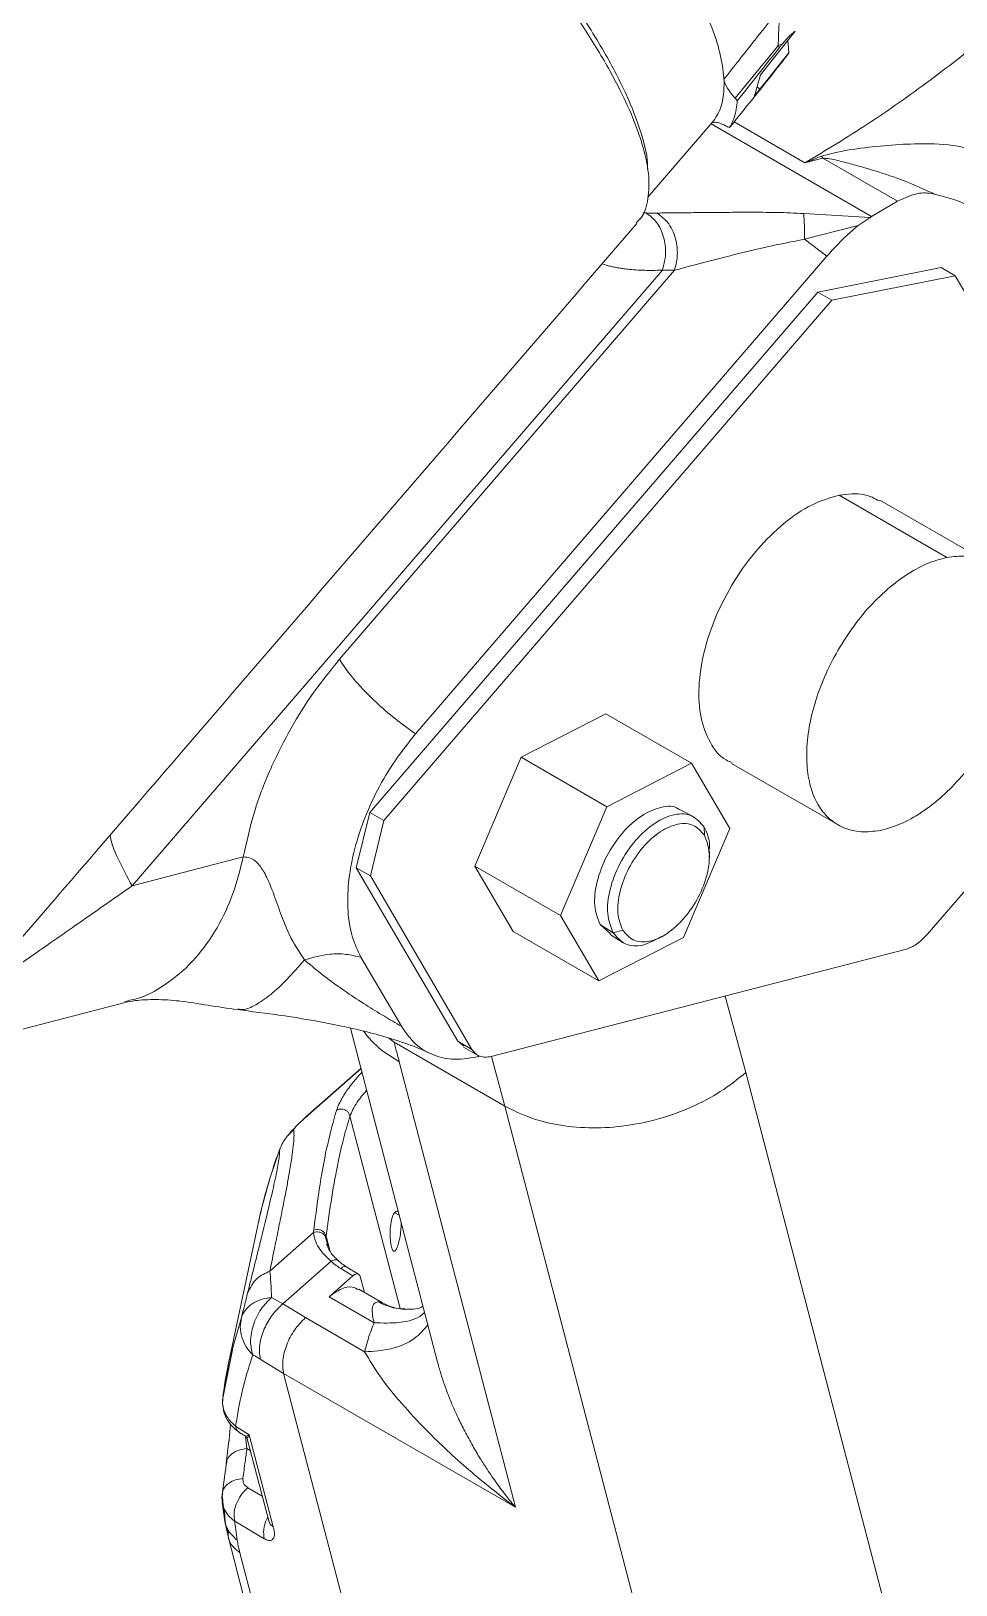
# Model space of a CAD drawing. Header units: millimetres. Extents: x 169 to 14583, y -399 to 10804.
# Drawn here: x 11423.8 to 11530.6, y 8511.3 to 8690.7 of the extents above; entities that cross this region are included whole.
import ezdxf

# ---------------------------------------------------------------- set-up
doc = ezdxf.new("R2010")
doc.units = ezdxf.units.MM
doc.header["$LTSCALE"] = 35

msp = doc.modelspace()

# ---------------------------------------------------------------- linework, layer by layer
at = {"color": 7, "linetype": 'Continuous', "lineweight": 18}
for p, q in [((11512, 8690.686), (11508.601, 8686.389)), ((11511.274, 8688.172), (11511.169, 8689.635)), ((11507.905, 8683.98), (11511.274, 8688.172)), ((11508.601, 8686.389), (11507.997, 8685.634)), ((11507.997, 8685.634), (11507.301, 8683.226)), ((11507.905, 8683.98), (11507.592, 8684.234)), ((11507.301, 8683.226), (11507.905, 8683.98)), ((11494.997, 8671.502), (11502.421, 8680.12)), ((11502.282, 8679.958), (11520.797, 8669.269)), ((11504.943, 8680.192), (11513.132, 8675.465)), ((11515.203, 8676.012), (11523.827, 8671.033)), ((11523.827, 8671.033), (11520.797, 8669.269)), ((11494.393, 8669.718), (11494.789, 8669.687)), ((11520.646, 8669.181), (11512.985, 8669.624)), ((11519.28, 8668.238), (11513.066, 8666.644)), ((11520.646, 8669.181), (11519.28, 8668.238)), ((11520.797, 8669.269), (11520.646, 8669.181)), ((11513.066, 8666.644), (11515.666, 8664.705)), ((11515.666, 8664.705), (11468.159, 8609.554)), ((11496.658, 8663.083), (11435.423, 8591.995)), ((11498.065, 8663.069), (11459.377, 8618.156)), ((11528.869, 8663.379), (11514.619, 8660.559)), ((11528.869, 8663.379), (11530.495, 8662.44)), ((11530.495, 8662.44), (11516.245, 8659.62)), ((11554.097, 8622.137), (11530.495, 8662.44)), ((11514.619, 8660.559), (11462.869, 8600.484)), ((11516.245, 8659.62), (11464.496, 8599.545)), ((11514.619, 8660.559), (11516.245, 8659.62)), ((11529.515, 8629.917), (11517.07, 8637.101)), ((11534.226, 8629.36), (11521.78, 8636.544)), ((11490.142, 8611.869), (11480.359, 8606.851)), ((11490.142, 8611.869), (11500.042, 8606.154)), ((11480.359, 8606.851), (11474.996, 8594.286)), ((11480.359, 8606.851), (11490.259, 8601.136)), ((11500.042, 8606.154), (11490.259, 8601.136)), ((11504.461, 8598.608), (11500.042, 8606.154)), ((11504.657, 8606.138), (11517.102, 8598.954)), ((11462.869, 8600.484), (11461.308, 8594.097)), ((11462.869, 8600.484), (11464.496, 8599.545)), ((11490.259, 8601.136), (11484.895, 8588.571)), ((11500.224, 8599.996), (11498.634, 8600.834)), ((11464.496, 8599.545), (11462.935, 8593.159)), ((11499.098, 8586.043), (11504.461, 8598.608)), ((11501.482, 8598.797), (11501.517, 8597.841)), ((11527.251, 8586.397), (11538.527, 8599.487)), ((11448.265, 8595.337), (11435.423, 8591.995)), ((11502.083, 8595.229), (11502.113, 8595.891)), ((11461.308, 8594.097), (11473.042, 8574.061)), ((11462.935, 8593.159), (11461.308, 8594.097)), ((11462.935, 8593.159), (11474.668, 8573.122)), ((11474.996, 8594.286), (11479.415, 8586.739)), ((11484.895, 8588.571), (11474.996, 8594.286)), ((11484.895, 8588.571), (11489.315, 8581.025)), ((11489.466, 8587.539), (11490.659, 8586.468)), ((11479.415, 8586.739), (11489.315, 8581.025)), ((11489.315, 8581.025), (11499.098, 8586.043)), ((11490.614, 8586.4), (11492.137, 8585.441)), ((11492.082, 8586.888), (11490.971, 8586.595)), ((11496.54, 8586.086), (11497.084, 8586.434)), ((11466.516, 8575.788), (11461.853, 8583.751)), ((11476.881, 8572.306), (11524.713, 8584.641)), ((11417.757, 8574.165), (11434.608, 8578.55)), ((11503.917, 8579.278), (11506.294, 8570.446)), ((11460.636, 8575.59), (11470.69, 8537.03)), ((11465.018, 8574.447), (11465.691, 8573.949)), ((11465.691, 8573.949), (11478.472, 8566.571)), ((11473.042, 8574.061), (11473.766, 8573.489)), ((11473.042, 8574.061), (11474.668, 8573.122)), ((11473.702, 8573.391), (11475.329, 8572.452)), ((11466.27, 8571.7), (11479.682, 8520.261)), ((11476.925, 8572.318), (11478.472, 8566.571)), ((11461.85, 8570.933), (11455.5, 8565.345)), ((11455.736, 8565.523), (11461.856, 8570.91)), ((11506.294, 8570.446), (11523.292, 8505.406)), ((11478.472, 8566.571), (11496.815, 8496.384)), ((11455.521, 8565.363), (11455.102, 8564.942)), ((11460.577, 8565.396), (11466.376, 8543.209)), ((11466.272, 8553.973), (11465.762, 8554.268)), ((11449.895, 8552.643), (11446.49, 8536.495)), ((11451.329, 8547.536), (11456.368, 8551.97)), ((11457.821, 8551.575), (11458.286, 8549.794)), ((11458.068, 8550.275), (11457.796, 8551.33)), ((11458.023, 8550.33), (11457.868, 8550.644)), ((11452.832, 8543.759), (11458.4, 8548.659)), ((11461.553, 8547.163), (11460.153, 8548.024)), ((11460.907, 8546.971), (11458.171, 8544.563)), ((11459.516, 8547.827), (11460.907, 8546.971)), ((11461.771, 8546.887), (11462.246, 8545.07)), ((11451.518, 8544.479), (11452.832, 8543.759)), ((11463.373, 8541.561), (11458.171, 8544.563)), ((11464.338, 8543.862), (11461.62, 8545.431)), ((11455.436, 8542.156), (11452.832, 8543.759)), ((11446.971, 8538.432), (11448.053, 8542.178)), ((11455.436, 8542.156), (11462.275, 8538.207)), ((11447.016, 8538.442), (11445.853, 8532.665)), ((11450.218, 8537.372), (11452.912, 8535.714)), ((11469.75, 8471.288), (11452.912, 8535.714)), ((11452.912, 8535.714), (11479.682, 8520.261)), ((11445.868, 8532.7), (11445.884, 8532.528)), ((11448.953, 8528.617), (11447.367, 8529.626)), ((11447.863, 8528.869), (11448.512, 8528.455)), ((11448.526, 8528.445), (11448.677, 8527.041)), ((11448.714, 8528.179), (11451.196, 8518.682)), ((11451.726, 8518.006), (11448.953, 8528.617)), ((11446.583, 8527.924), (11446.292, 8525.299)), ((11448.677, 8527.041), (11449.068, 8526.824)), ((11446.315, 8525.411), (11445.868, 8522.049)), ((11448.781, 8522.522), (11450.451, 8521.531)), ((11445.838, 8520.843), (11446.142, 8518.609)), ((11446.139, 8518.627), (11446.538, 8516.729)), ((11447.267, 8518.658), (11450.676, 8516.637)), ((11451.197, 8518.679), (11451.211, 8518.652)), ((11446.538, 8516.73), (11460.759, 8462.315))]:
    msp.add_line(p, q, dxfattribs=at)
at = {"color": 7, "linetype": 'Continuous', "lineweight": 18, "flags": 128}
for points in [[(11513.132, 8675.465), (11514.291, 8675.771), (11515.203, 8676.012)], [(11490.971, 8586.595), (11490.128, 8587.123), (11489.466, 8587.539)], [(11462.096, 8460.579), (11454.133, 8491.051), (11447.875, 8514.993)]]:
    msp.add_lwpolyline(points, dxfattribs=at)
at = {"color": 7, "linetype": 'Continuous', "lineweight": 18}
for points, knots in [([(11494.926, 8674.789), (11494.934, 8674.868), (11495.042, 8675.972), (11494.294, 8678.837), (11492.615, 8683.361), (11489.844, 8688.599), (11486.168, 8694.353), (11481.613, 8700.554), (11476.267, 8707.089), (11470.219, 8713.846), (11463.572, 8720.712), (11456.441, 8727.566), (11448.946, 8734.295), (11441.22, 8740.771), (11433.38, 8746.934), (11428.205, 8750.636), (11425.616, 8752.49)], [0, 0, 0, 0, 0.0058484, 0.0823671, 0.1588825, 0.2352566, 0.3117753, 0.3882908, 0.4646649, 0.5411836, 0.617699, 0.6940731, 0.7705918, 0.8471071, 0.9234812, 1, 1, 1, 1]), ([(11493.627, 8668.551), (11493.812, 8668.718), (11494.565, 8669.396), (11495.093, 8671.265), (11495.185, 8674.129), (11494.434, 8677.613), (11492.936, 8681.598), (11490.706, 8686.04), (11487.768, 8690.902), (11484.134, 8696.159), (11479.835, 8701.753), (11474.912, 8707.616), (11469.46, 8713.634), (11463.549, 8719.729), (11457.256, 8725.814), (11450.674, 8731.832), (11446.123, 8735.692), (11443.848, 8737.622)], [0, 0, 0, 0, 0.0228378, 0.0929157, 0.1629937, 0.2330716, 0.3018995, 0.3707273, 0.4395552, 0.5083831, 0.5786141, 0.648845, 0.719076, 0.789307, 0.859538, 0.929769, 1, 1, 1, 1]), ([(11484.349, 8718.121), (11485.808, 8716.402), (11488.721, 8712.968), (11492.516, 8708.034), (11495.84, 8703.321), (11498.622, 8698.888), (11500.843, 8694.778), (11502.462, 8691.049), (11503.523, 8687.693), (11503.709, 8685.834), (11503.802, 8684.903)], [0, 0, 0, 0, 0.1251515, 0.249996, 0.3748423, 0.4999995, 0.6251495, 0.7499835, 0.8748255, 1, 1, 1, 1]), ([(11503.766, 8685.118), (11504.956, 8686.623), (11507.095, 8689.33), (11509.234, 8692.034), (11510.183, 8693.234)], [0, 0, 0, 0, 0.5563052, 1, 1, 1, 1]), ([(11510.18, 8693.114), (11510.176, 8692.878), (11510.166, 8692.387), (11510.11, 8690.95), (11510.067, 8689.762), (11510.04, 8689.011)], [0, 0, 0, 0, 0.2533714, 0.5279287, 1, 1, 1, 1]), ([(11510.556, 8689.247), (11510.851, 8689.585), (11511.419, 8690.238), (11511.811, 8690.54), (11512, 8690.686)], [0, 0, 0, 0, 0.5178683, 1, 1, 1, 1]), ([(11505.067, 8682.929), (11505.995, 8684.065), (11507.653, 8686.092), (11509.31, 8688.119), (11510.04, 8689.011)], [0, 0, 0, 0, 0.5599974, 1, 1, 1, 1]), ([(11505.314, 8682.641), (11506.21, 8683.773), (11507.832, 8685.822), (11509.453, 8687.869), (11510.178, 8688.784)], [0, 0, 0, 0, 0.5526918, 1, 1, 1, 1]), ([(11511.274, 8688.172), (11511.155, 8688.011), (11510.925, 8687.699), (11510.374, 8686.98), (11509.931, 8686.419), (11509.627, 8686.034)], [0, 0, 0, 0, 0.2527553, 0.4866454, 1, 1, 1, 1]), ([(11510.556, 8689.247), (11510.463, 8689.203), (11510.296, 8689.123), (11510.118, 8689.045), (11510.04, 8689.011)], [0, 0, 0, 0, 0.56, 1, 1, 1, 1]), ([(11510.04, 8689.011), (11510.066, 8688.968), (11510.112, 8688.892), (11510.158, 8688.817), (11510.178, 8688.784)], [0, 0, 0, 0, 0.5596342, 1, 1, 1, 1]), ([(11510.178, 8688.784), (11510.25, 8688.874), (11510.376, 8689.032), (11510.501, 8689.182), (11510.556, 8689.247)], [0, 0, 0, 0, 0.56449077, 1, 1, 1, 1]), ([(11509.627, 8686.034), (11509.556, 8685.944), (11509.427, 8685.782), (11509.301, 8685.625), (11509.245, 8685.555)], [0, 0, 0, 0, 0.5554277, 1, 1, 1, 1]), ([(11503.802, 8684.903), (11503.76, 8683.834), (11503.685, 8681.925), (11502.806, 8680.67), (11502.419, 8680.118)], [0, 0, 0, 0, 0.5598669, 1, 1, 1, 1]), ([(11503.802, 8684.903), (11503.874, 8684.71), (11504.007, 8684.35), (11504.456, 8683.661), (11504.863, 8683.173), (11505.067, 8682.929)], [0, 0, 0, 0, 0.3644261, 0.6822449, 1, 1, 1, 1]), ([(11504.416, 8679.535), (11505.309, 8680.648), (11506.918, 8682.654), (11508.528, 8684.661), (11509.245, 8685.555)], [0, 0, 0, 0, 0.5549113, 1, 1, 1, 1]), ([(11505.314, 8682.641), (11505.235, 8681.989), (11505.094, 8680.825), (11504.623, 8679.93), (11504.416, 8679.535)], [0, 0, 0, 0, 0.5599733, 1, 1, 1, 1]), ([(11505.067, 8682.929), (11505.114, 8682.875), (11505.198, 8682.778), (11505.278, 8682.683), (11505.314, 8682.641)], [0, 0, 0, 0, 0.55999584, 1, 1, 1, 1]), ([(11504.128, 8679.681), (11503.899, 8679.792), (11503.44, 8680.014), (11502.828, 8680.191), (11502.567, 8680.144), (11502.419, 8680.118)], [0, 0, 0, 0, 0.3023524, 0.6046287, 1, 1, 1, 1]), ([(11504.416, 8679.535), (11504.363, 8679.561), (11504.268, 8679.608), (11504.171, 8679.659), (11504.128, 8679.681)], [0, 0, 0, 0, 0.55999576, 1, 1, 1, 1]), ([(11515.026, 8676.246), (11515.642, 8676.407), (11517.42, 8676.872), (11521.676, 8677.455), (11526.696, 8677.816), (11531.425, 8677.468), (11533.417, 8676.553), (11534.19, 8676.198)], [0, 0, 0, 0, 0.0954325, 0.2755301, 0.6288762, 0.8560183, 1, 1, 1, 1]), ([(11513.132, 8675.465), (11513.485, 8675.61), (11514.117, 8675.868), (11514.748, 8676.13), (11515.026, 8676.246)], [0, 0, 0, 0, 0.5599932, 1, 1, 1, 1]), ([(11515.026, 8676.246), (11515.059, 8676.201), (11515.118, 8676.121), (11515.177, 8676.045), (11515.203, 8676.012)], [0, 0, 0, 0, 0.56193526, 1, 1, 1, 1]), ([(11515.203, 8676.012), (11515.324, 8676.006), (11516.041, 8675.974), (11517.287, 8675.631), (11519.344, 8675.133), (11521.914, 8674.351), (11524.974, 8673.287), (11527.077, 8672.334), (11528.122, 8671.861)], [0, 0, 0, 0, 0.02629921, 0.15563827, 0.28867819, 0.4981362, 0.75069535, 1, 1, 1, 1]), ([(11523.827, 8671.033), (11524.695, 8671.444), (11526.246, 8672.177), (11527.548, 8671.957), (11528.122, 8671.861)], [0, 0, 0, 0, 0.55947587, 1, 1, 1, 1]), ([(11528.122, 8671.861), (11528.711, 8671.695), (11529.732, 8671.408), (11531.09, 8671.019), (11531.767, 8670.625), (11532.063, 8670.453)], [0, 0, 0, 0, 0.4340739, 0.7524601, 1, 1, 1, 1]), ([(11415.618, 8577.818), (11426.086, 8589.97), (11452.124, 8620.199), (11478.149, 8650.411), (11493.712, 8668.477)], [0, 0, 0, 0, 0.402018, 1, 1, 1, 1]), ([(11496.068, 8669.674), (11495.828, 8669.671), (11495.398, 8669.667), (11494.975, 8669.681), (11494.789, 8669.687)], [0, 0, 0, 0, 0.559998, 1, 1, 1, 1]), ([(11512.985, 8669.624), (11512.469, 8669.651), (11511.411, 8669.707), (11509.834, 8669.745), (11508.232, 8669.764), (11506.681, 8669.767), (11505.046, 8669.763), (11503.056, 8669.749), (11500.868, 8669.729), (11498.813, 8669.709), (11497.252, 8669.694), (11496.43, 8669.68), (11496.068, 8669.674)], [0, 0, 0, 0, 0.0806091, 0.1650552, 0.2482886, 0.3357886, 0.4162398, 0.5184158, 0.6736667, 0.805549, 0.9143161, 1, 1, 1, 1]), ([(11496.068, 8669.674), (11496.542, 8669.304), (11497.528, 8668.535), (11498.298, 8666.616), (11498.471, 8664.682), (11498.197, 8663.592), (11498.065, 8663.069)], [0, 0, 0, 0, 0.2702613, 0.5624293, 0.7897364, 1, 1, 1, 1]), ([(11512.985, 8669.624), (11513.017, 8669.18), (11513.074, 8668.387), (11513.069, 8667.176), (11513.066, 8666.644)], [0, 0, 0, 0, 0.56, 1, 1, 1, 1]), ([(11498.065, 8663.069), (11499.112, 8663.355), (11501.22, 8663.93), (11504.952, 8664.868), (11508.882, 8665.846), (11511.68, 8666.379), (11513.066, 8666.644)], [0, 0, 0, 0, 0.2482376, 0.500163, 0.752302, 1, 1, 1, 1]), ([(11489.707, 8663.828), (11489.789, 8663.796), (11490.004, 8663.713), (11490.413, 8663.593), (11490.924, 8663.468), (11491.382, 8663.382), (11491.812, 8663.31), (11492.265, 8663.243), (11492.943, 8663.163), (11494.011, 8663.08), (11495.268, 8663.042), (11496.269, 8663.071), (11496.658, 8663.083)], [0, 0, 0, 0, 0.0574333, 0.15070091, 0.24416162, 0.33781782, 0.37865394, 0.44714487, 0.54342568, 0.66768496, 0.87052484, 1, 1, 1, 1]), ([(11496.658, 8663.083), (11496.919, 8663.075), (11497.385, 8663.06), (11497.857, 8663.066), (11498.065, 8663.069)], [0, 0, 0, 0, 0.559998, 1, 1, 1, 1]), ([(11517.07, 8637.101), (11516.022, 8636.794), (11513.925, 8636.18), (11510.661, 8633.96), (11507.59, 8630.958), (11504.898, 8627.279), (11502.774, 8623.201), (11501.361, 8618.994), (11500.759, 8614.952), (11500.995, 8611.325), (11502.106, 8608.459), (11503.408, 8606.723), (11504.477, 8606.332), (11504.713, 8606.245)], [0, 0, 0, 0, 0.0972495, 0.1944989, 0.2917484, 0.3889979, 0.4862473, 0.5834968, 0.6807463, 0.7779957, 0.8752452, 0.9724947, 1, 1, 1, 1]), ([(11521.725, 8636.437), (11521.164, 8636.733), (11519.821, 8637.443), (11518.082, 8637.227), (11517.07, 8637.101)], [0, 0, 0, 0, 0.4176455, 1, 1, 1, 1]), ([(11529.515, 8629.917), (11528.738, 8629.708), (11527.175, 8629.287), (11524.729, 8627.896), (11522.329, 8626.046), (11520.063, 8623.721), (11518.011, 8621.033), (11516.257, 8618.066), (11514.847, 8614.956), (11513.866, 8611.823), (11513.337, 8608.778), (11513.293, 8605.939), (11513.702, 8603.399), (11514.581, 8601.291), (11515.883, 8599.672), (11517.577, 8598.633), (11519.557, 8598.117), (11521.063, 8598.303), (11521.812, 8598.396)], [0, 0, 0, 0, 0.0621858, 0.124998, 0.1877977, 0.2499987, 0.3121806, 0.3749979, 0.4377964, 0.4999981, 0.5621801, 0.6249973, 0.6877958, 0.7499975, 0.8121809, 0.8749828, 0.9377862, 1, 1, 1, 1]), ([(11521.812, 8598.396), (11522.59, 8598.606), (11524.153, 8599.026), (11526.598, 8600.418), (11528.999, 8602.267), (11531.265, 8604.592), (11533.316, 8607.28), (11535.07, 8610.247), (11536.481, 8613.357), (11537.461, 8616.491), (11537.991, 8619.536), (11538.034, 8622.374), (11537.626, 8624.914), (11536.747, 8627.022), (11535.445, 8628.642), (11533.75, 8629.681), (11531.771, 8630.197), (11530.265, 8630.01), (11529.515, 8629.917)], [0, 0, 0, 0, 0.0621858, 0.124998, 0.1877977, 0.2499987, 0.3121806, 0.3749979, 0.4377964, 0.4999981, 0.5621801, 0.6249973, 0.6877958, 0.7499975, 0.8121809, 0.8749828, 0.9377862, 1, 1, 1, 1]), ([(11459.377, 8618.156), (11458.368, 8616.912), (11456.35, 8614.425), (11453.724, 8610.24), (11451.367, 8605.604), (11449.405, 8600.547), (11448.645, 8597.074), (11448.265, 8595.337)], [0, 0, 0, 0, 0.1866997, 0.3734082, 0.5601053, 0.7800553, 1, 1, 1, 1]), ([(11459.377, 8618.156), (11459.693, 8617.666), (11460.326, 8616.687), (11461.797, 8614.975), (11463.637, 8613.127), (11465.835, 8611.206), (11467.384, 8610.105), (11468.159, 8609.554)], [0, 0, 0, 0, 0.1867538, 0.3735075, 0.5602613, 0.7801306, 1, 1, 1, 1]), ([(11498.606, 8600.793), (11498.566, 8600.83), (11498.066, 8601.301), (11496.504, 8601.172), (11494.24, 8600.248), (11491.973, 8598.2), (11490.133, 8595.476), (11488.995, 8592.474), (11488.667, 8589.578), (11489.2, 8588.218), (11489.466, 8587.539)], [0, 0, 0, 0, 0.0120537, 0.1531889, 0.2943241, 0.4354593, 0.5765944, 0.7177296, 0.8588648, 1, 1, 1, 1]), ([(11501.482, 8598.797), (11501.055, 8599.298), (11500.202, 8600.302), (11498.103, 8600.401), (11495.775, 8599.393), (11493.501, 8597.349), (11491.643, 8594.597), (11490.497, 8591.571), (11490.165, 8588.651), (11490.703, 8587.28), (11490.971, 8586.595)], [0, 0, 0, 0, 0.125, 0.25, 0.375, 0.5, 0.625, 0.75, 0.875, 1, 1, 1, 1]), ([(11501.517, 8597.841), (11501.134, 8598.292), (11500.368, 8599.193), (11498.483, 8599.282), (11496.394, 8598.376), (11494.353, 8596.542), (11492.686, 8594.071), (11491.656, 8591.356), (11491.36, 8588.735), (11491.841, 8587.504), (11492.082, 8586.888)], [0, 0, 0, 0, 0.125074, 0.2500084, 0.3750084, 0.5000046, 0.6250046, 0.7500008, 0.8749775, 1, 1, 1, 1]), ([(11502.024, 8595.843), (11502.057, 8596.1), (11502.215, 8597.309), (11501.805, 8598.141), (11501.482, 8598.797)], [0, 0, 0, 0, 0.2123444, 1, 1, 1, 1]), ([(11435.423, 8591.995), (11434.853, 8593.056), (11433.702, 8595.2), (11432.94, 8597.124), (11432.882, 8597.856), (11432.882, 8597.86)], [0, 0, 0, 0, 0.49344601, 0.99703173, 1, 1, 1, 1]), ([(11492.082, 8586.888), (11492.465, 8586.438), (11493.231, 8585.537), (11495.116, 8585.448), (11497.205, 8586.354), (11499.246, 8588.187), (11500.913, 8590.659), (11501.943, 8593.374), (11502.239, 8595.995), (11501.758, 8597.226), (11501.517, 8597.841)], [0, 0, 0, 0, 0.125074, 0.2500084, 0.3750084, 0.5000046, 0.6250046, 0.7500008, 0.8749775, 1, 1, 1, 1]), ([(11448.265, 8595.337), (11447.905, 8593.905), (11447.163, 8590.963), (11445.286, 8587.019), (11442.811, 8583.52), (11439.724, 8580.798), (11436.923, 8579.145), (11435.106, 8578.773), (11434.579, 8578.666)], [0, 0, 0, 0, 0.17016478, 0.34971622, 0.53659817, 0.72812525, 0.92117357, 1, 1, 1, 1]), ([(11455.313, 8583.453), (11454.697, 8584.397), (11453.549, 8586.156), (11452.437, 8589.157), (11451.577, 8591.658), (11450.775, 8593.493), (11449.95, 8594.649), (11449.104, 8595.288), (11448.53, 8595.321), (11448.265, 8595.337)], [0, 0, 0, 0, 0.2575664, 0.4799892, 0.6511805, 0.7736673, 0.8663393, 0.9382327, 1, 1, 1, 1]), ([(11435.423, 8591.995), (11434.303, 8591.215), (11432.144, 8589.713), (11429.008, 8587.525), (11426.161, 8585.538), (11423.581, 8583.737), (11420.466, 8581.577), (11418.147, 8579.952), (11416.557, 8578.893), (11416.525, 8578.872)], [0, 0, 0, 0, 0.1883711, 0.3630064, 0.5145036, 0.6466144, 0.7702794, 0.9953451, 1, 1, 1, 1]), ([(11490.971, 8586.595), (11491.398, 8586.097), (11492.251, 8585.102), (11494.313, 8584.94), (11495.814, 8585.731), (11496.544, 8586.116)], [0, 0, 0, 0, 0.3395664, 0.6791328, 1, 1, 1, 1]), ([(11524.713, 8584.641), (11525.148, 8584.803), (11526.017, 8585.129), (11526.839, 8585.974), (11527.251, 8586.397)], [0, 0, 0, 0, 0.4997393, 1, 1, 1, 1]), ([(11461.853, 8583.751), (11461.288, 8583.887), (11460.158, 8584.161), (11457.931, 8584.179), (11456.305, 8583.729), (11455.313, 8583.453)], [0, 0, 0, 0, 0.2803028, 0.5606057, 1, 1, 1, 1]), ([(11455.313, 8583.453), (11454.643, 8582.684), (11453.279, 8581.116), (11451.372, 8579.364), (11449.652, 8578.185), (11448.383, 8577.636), (11447.846, 8577.761), (11447.67, 8577.802)], [0, 0, 0, 0, 0.2124551, 0.4333666, 0.6597841, 0.8882722, 1, 1, 1, 1]), ([(11466.516, 8575.788), (11465.853, 8576.177), (11464.399, 8577.028), (11462.296, 8578.322), (11459.999, 8579.829), (11457.608, 8581.539), (11456.096, 8582.8), (11455.313, 8583.453)], [0, 0, 0, 0, 0.1388923, 0.3047196, 0.4932084, 0.7375648, 1, 1, 1, 1]), ([(11434.606, 8578.55), (11434.97, 8578.624), (11435.905, 8578.816), (11438.2, 8578.925), (11441.158, 8578.73), (11444.068, 8578.212), (11446.444, 8577.876), (11447.606, 8577.712)], [0, 0, 0, 0, 0.119864, 0.3089464, 0.5018186, 0.7563792, 1, 1, 1, 1]), ([(11447.597, 8577.713), (11449.247, 8577.504), (11452.205, 8577.128), (11456.238, 8576.487), (11459.349, 8575.891), (11462.051, 8575.283), (11464.8, 8574.557), (11467.231, 8573.756), (11468.882, 8573.103), (11469.45, 8572.831), (11469.646, 8572.737)], [0, 0, 0, 0, 0.21798286, 0.39098056, 0.52199968, 0.61814017, 0.73927298, 0.88125292, 0.95890621, 1, 1, 1, 1]), ([(11466.27, 8571.7), (11465.219, 8572.358), (11463.59, 8573.377), (11462.522, 8574.751), (11462.143, 8575.238)], [0, 0, 0, 0, 0.6460252, 1, 1, 1, 1]), ([(11475.662, 8572.326), (11474.635, 8572.144), (11472.726, 8571.806), (11470.212, 8572.366), (11468.069, 8573.578), (11467.036, 8575.048), (11466.516, 8575.788)], [0, 0, 0, 0, 0.2659298, 0.4942547, 0.7454403, 1, 1, 1, 1]), ([(11465.691, 8573.949), (11465.798, 8573.53), (11465.989, 8572.781), (11466.185, 8572.03), (11466.27, 8571.7)], [0, 0, 0, 0, 0.56001662, 1, 1, 1, 1]), ([(11474.668, 8573.122), (11474.792, 8572.948), (11475.04, 8572.601), (11475.568, 8572.307), (11476.181, 8572.179), (11476.647, 8572.264), (11476.881, 8572.306)], [0, 0, 0, 0, 0.2508748, 0.49943, 0.74825, 1, 1, 1, 1]), ([(11461.962, 8570.505), (11461.939, 8570.481), (11461.72, 8570.243), (11461.23, 8569.674), (11460.426, 8568.681), (11459.54, 8567.394), (11459.203, 8566.549), (11459.013, 8566.072)], [0, 0, 0, 0, 0.01344901, 0.13111298, 0.33473854, 0.62434445, 1, 1, 1, 1]), ([(11462.506, 8568.418), (11462.114, 8567.944), (11461.164, 8566.799), (11460.794, 8565.915), (11460.577, 8565.396)], [0, 0, 0, 0, 0.4129799, 1, 1, 1, 1]), ([(11459.013, 8566.072), (11458.669, 8564.833), (11457.98, 8562.356), (11457.108, 8557.701), (11456.629, 8554.068), (11456.389, 8552.251)], [0, 0, 0, 0, 0.3333958, 0.6667227, 1, 1, 1, 1]), ([(11459.013, 8566.072), (11459.083, 8566.11), (11459.227, 8566.191), (11459.485, 8566.242), (11459.76, 8566.228), (11460.054, 8566.13), (11460.318, 8565.938), (11460.508, 8565.675), (11460.555, 8565.485), (11460.577, 8565.396)], [0, 0, 0, 0, 0.1198371, 0.2497672, 0.3861401, 0.5240113, 0.7007367, 0.8610477, 1, 1, 1, 1]), ([(11454.209, 8564.044), (11454.002, 8563.863), (11453.715, 8563.614), (11453.519, 8563.296), (11453.465, 8563.208)], [0, 0, 0, 0, 0.7242625, 1, 1, 1, 1]), ([(11454.093, 8563.836), (11454.118, 8563.903), (11454.168, 8564.036), (11454.721, 8564.614), (11455.345, 8565.173), (11455.736, 8565.523)], [0, 0, 0, 0, 0.269672, 0.5433554, 1, 1, 1, 1]), ([(11457.821, 8551.575), (11458.034, 8553.11), (11458.46, 8556.181), (11459.157, 8559.902), (11459.86, 8562.999), (11460.338, 8564.597), (11460.577, 8565.396)], [0, 0, 0, 0, 0.2800144, 0.5600117, 0.7800116, 1, 1, 1, 1]), ([(11451.329, 8547.536), (11451.522, 8548.475), (11451.885, 8550.248), (11452.359, 8552.571), (11452.769, 8554.61), (11453.119, 8556.396), (11453.415, 8557.966), (11453.688, 8559.514), (11453.917, 8560.963), (11454.071, 8562.252), (11454.135, 8563.217), (11454.107, 8563.636), (11454.093, 8563.836)], [0, 0, 0, 0, 0.12080194, 0.22802325, 0.32163759, 0.41950629, 0.50821773, 0.58775041, 0.7051404, 0.8089399, 0.90879065, 1, 1, 1, 1]), ([(11452.479, 8561.607), (11452.698, 8562.089), (11453.086, 8562.943), (11453.787, 8563.565), (11454.093, 8563.836)], [0, 0, 0, 0, 0.5639459, 1, 1, 1, 1]), ([(11452.479, 8561.607), (11452.452, 8561.197), (11452.397, 8560.376), (11451.972, 8558.212), (11451.261, 8555.089), (11450.197, 8550.777), (11449.244, 8546.926), (11448.766, 8544.999)], [0, 0, 0, 0, 0.1661005, 0.3324303, 0.4990351, 0.7493245, 1, 1, 1, 1]), ([(11449.895, 8552.64), (11450.236, 8554.121), (11450.919, 8557.089), (11451.959, 8560.099), (11452.479, 8561.607)], [0, 0, 0, 0, 0.4989764, 1, 1, 1, 1]), ([(11452.513, 8561.719), (11452.475, 8561.618), (11451.981, 8560.309), (11451.184, 8557.773), (11450.404, 8555.042), (11450.105, 8553.54), (11450.047, 8553.248)], [0, 0, 0, 0, 0.0360699, 0.4652683, 0.8960698, 1, 1, 1, 1]), ([(11466.123, 8554.382), (11466.112, 8554.391), (11466.061, 8554.437), (11465.912, 8554.437), (11465.67, 8554.246), (11465.403, 8553.632), (11465.245, 8552.734), (11465.206, 8551.773), (11465.252, 8551.034), (11465.321, 8550.567), (11465.364, 8550.387), (11465.384, 8550.299)], [0, 0, 0, 0, 0.0181366, 0.0871779, 0.2285578, 0.4066994, 0.5816075, 0.7433569, 0.8792537, 0.9411953, 1, 1, 1, 1]), ([(11456.389, 8552.251), (11456.383, 8552.198), (11456.373, 8552.103), (11456.369, 8552.011), (11456.368, 8551.97)], [0, 0, 0, 0, 0.559981, 1, 1, 1, 1]), ([(11456.368, 8551.97), (11456.468, 8552.003), (11456.678, 8552.073), (11457.036, 8552.054), (11457.392, 8551.919), (11457.681, 8551.665), (11457.759, 8551.437), (11457.796, 8551.33)], [0, 0, 0, 0, 0.17356351, 0.36566626, 0.56617769, 0.79511672, 1, 1, 1, 1]), ([(11456.368, 8551.97), (11456.474, 8551.401), (11456.673, 8550.34), (11457.853, 8549.191), (11458.4, 8548.659)], [0, 0, 0, 0, 0.53654232, 1, 1, 1, 1]), ([(11456.389, 8552.251), (11456.493, 8552.283), (11456.711, 8552.349), (11457.078, 8552.316), (11457.434, 8552.166), (11457.714, 8551.904), (11457.787, 8551.679), (11457.821, 8551.575)], [0, 0, 0, 0, 0.1791839, 0.3752015, 0.5765202, 0.80196, 1, 1, 1, 1]), ([(11457.796, 8551.33), (11457.799, 8551.375), (11457.804, 8551.456), (11457.816, 8551.538), (11457.821, 8551.575)], [0, 0, 0, 0, 0.5600307, 1, 1, 1, 1]), ([(11465.384, 8550.299), (11465.407, 8550.222), (11465.452, 8550.065), (11465.561, 8549.849), (11465.731, 8549.762), (11465.95, 8550.031), (11466.18, 8550.651), (11466.369, 8551.508), (11466.469, 8552.299), (11466.495, 8552.842), (11466.487, 8553.067), (11466.484, 8553.16)], [0, 0, 0, 0, 0.0570637, 0.1171777, 0.249082, 0.4060566, 0.5758036, 0.7420807, 0.8860457, 0.9530429, 1, 1, 1, 1]), ([(11459.244, 8548.72), (11458.886, 8549.069), (11458.297, 8549.643), (11458.1, 8550.137), (11458.023, 8550.33)], [0, 0, 0, 0, 0.6074596, 1, 1, 1, 1]), ([(11458.4, 8548.659), (11458.522, 8548.721), (11458.771, 8548.848), (11459.078, 8548.841), (11459.198, 8548.743), (11459.24, 8548.708)], [0, 0, 0, 0, 0.3805306, 0.77838, 1, 1, 1, 1]), ([(11458.4, 8548.659), (11458.594, 8548.493), (11458.94, 8548.197), (11459.34, 8547.94), (11459.516, 8547.827)], [0, 0, 0, 0, 0.5599681, 1, 1, 1, 1]), ([(11460.219, 8547.992), (11460.027, 8548.117), (11459.679, 8548.343), (11459.383, 8548.599), (11459.25, 8548.714)], [0, 0, 0, 0, 0.55183561, 1, 1, 1, 1]), ([(11459.516, 8547.827), (11459.61, 8547.893), (11459.799, 8548.027), (11460.078, 8548.072), (11460.208, 8547.991), (11460.272, 8547.951)], [0, 0, 0, 0, 0.3350921, 0.6701843, 1, 1, 1, 1]), ([(11448.766, 8544.999), (11449.068, 8545.615), (11449.606, 8546.715), (11450.803, 8547.285), (11451.329, 8547.536)], [0, 0, 0, 0, 0.5600001, 1, 1, 1, 1]), ([(11451.518, 8544.479), (11451.497, 8545.094), (11451.456, 8546.249), (11451.37, 8547.126), (11451.329, 8547.536)], [0, 0, 0, 0, 0.5321429, 1, 1, 1, 1]), ([(11460.907, 8546.971), (11461, 8547.042), (11461.185, 8547.183), (11461.452, 8547.215), (11461.672, 8547.133), (11461.738, 8546.969), (11461.771, 8546.887)], [0, 0, 0, 0, 0.25134392, 0.50023365, 0.7513596, 1, 1, 1, 1]), ([(11448.766, 8544.999), (11448.647, 8544.523), (11448.434, 8543.668), (11448.17, 8542.636), (11448.053, 8542.178)], [0, 0, 0, 0, 0.5570601, 1, 1, 1, 1]), ([(11448.053, 8542.178), (11448.179, 8542.471), (11448.437, 8543.067), (11449.24, 8543.775), (11450.278, 8544.29), (11451.11, 8544.416), (11451.518, 8544.479)], [0, 0, 0, 0, 0.2454219, 0.5000002, 0.7545785, 1, 1, 1, 1]), ([(11449.35, 8537.858), (11449.229, 8538.359), (11449.044, 8539.129), (11449.171, 8540.349), (11449.409, 8541.317), (11449.797, 8542.263), (11450.446, 8543.409), (11451.096, 8544.057), (11451.518, 8544.479)], [0, 0, 0, 0, 0.2393736, 0.3682228, 0.4998192, 0.631442, 0.7603672, 1, 1, 1, 1]), ([(11458.171, 8544.563), (11458.63, 8544.899), (11459.546, 8545.571), (11460.798, 8545.829), (11461.352, 8545.496), (11461.582, 8545.358)], [0, 0, 0, 0, 0.36927513, 0.73856768, 1, 1, 1, 1]), ([(11450.218, 8537.372), (11450.153, 8537.91), (11450.017, 8539.03), (11450.666, 8540.981), (11451.672, 8542.645), (11452.456, 8543.397), (11452.832, 8543.759)], [0, 0, 0, 0, 0.2702613, 0.5624294, 0.7897364, 1, 1, 1, 1]), ([(11463.799, 8543.994), (11463.649, 8543.94), (11463.328, 8543.826), (11463.044, 8543.016), (11463.243, 8542.136), (11463.373, 8541.561)], [0, 0, 0, 0, 0.233033, 0.4977799, 1, 1, 1, 1]), ([(11469.199, 8542.747), (11469.102, 8542.653), (11468.443, 8542.022), (11466.44, 8541.47), (11464.369, 8541.531), (11463.373, 8541.561)], [0, 0, 0, 0, 0.0825794, 0.5591405, 1, 1, 1, 1]), ([(11463.799, 8543.994), (11463.934, 8544.003), (11464.099, 8544.014), (11464.241, 8543.905), (11464.267, 8543.885)], [0, 0, 0, 0, 0.8187973, 1, 1, 1, 1]), ([(11466.975, 8543.173), (11466.508, 8543.189), (11465.407, 8543.227), (11464.387, 8543.714), (11463.799, 8543.994)], [0, 0, 0, 0, 0.4241405, 1, 1, 1, 1]), ([(11466.952, 8543.11), (11466.466, 8543.163), (11465.526, 8543.265), (11464.68, 8543.694), (11464.272, 8543.901)], [0, 0, 0, 0, 0.5169308, 1, 1, 1, 1]), ([(11469.018, 8543.441), (11468.938, 8543.402), (11468.384, 8543.13), (11467.6, 8543.12), (11466.928, 8543.111)], [0, 0, 0, 0, 0.1440444, 1, 1, 1, 1]), ([(11449.35, 8537.858), (11449.08, 8538.162), (11448.531, 8538.78), (11448.049, 8539.894), (11447.846, 8541.061), (11447.985, 8541.81), (11448.053, 8542.178)], [0, 0, 0, 0, 0.2459027, 0.4999997, 0.7540969, 1, 1, 1, 1]), ([(11452.912, 8535.714), (11452.846, 8536.209), (11452.714, 8537.199), (11453.209, 8539.03), (11454.132, 8540.818), (11455.001, 8541.71), (11455.436, 8542.156)], [0, 0, 0, 0, 0.25, 0.5, 0.75, 1, 1, 1, 1]), ([(11462.275, 8538.207), (11462.44, 8538.835), (11462.734, 8539.957), (11463.178, 8541.071), (11463.373, 8541.561)], [0, 0, 0, 0, 0.5599314, 1, 1, 1, 1]), ([(11469.575, 8541.306), (11469.103, 8540.755), (11468.084, 8539.567), (11465.482, 8538.428), (11463.316, 8538.279), (11462.275, 8538.207)], [0, 0, 0, 0, 0.309727, 0.6682961, 1, 1, 1, 1]), ([(11445.912, 8533.137), (11446.142, 8534.708), (11446.412, 8536.549), (11446.899, 8538.191), (11446.971, 8538.432)], [0, 0, 0, 0, 0.8531549, 1, 1, 1, 1]), ([(11447.367, 8529.626), (11447.647, 8531.247), (11448.146, 8534.144), (11448.982, 8536.723), (11449.35, 8537.858)], [0, 0, 0, 0, 0.5595093, 1, 1, 1, 1]), ([(11449.35, 8537.858), (11449.509, 8537.775), (11449.794, 8537.627), (11450.089, 8537.45), (11450.218, 8537.372)], [0, 0, 0, 0, 0.5599959, 1, 1, 1, 1]), ([(11479.682, 8520.261), (11477.868, 8521.679), (11474.256, 8524.503), (11469.915, 8528.57), (11466.542, 8532.195), (11464.028, 8535.265), (11462.845, 8537.251), (11462.275, 8538.207)], [0, 0, 0, 0, 0.25964998, 0.51705655, 0.68555734, 0.84859055, 1, 1, 1, 1]), ([(11445.912, 8533.137), (11446.033, 8533.79), (11446.25, 8534.957), (11446.475, 8536.124), (11446.574, 8536.638)], [0, 0, 0, 0, 0.5599526, 1, 1, 1, 1]), ([(11471.02, 8535.886), (11470.952, 8536.101), (11470.831, 8536.482), (11470.738, 8536.865), (11470.698, 8537.032)], [0, 0, 0, 0, 0.5630492, 1, 1, 1, 1]), ([(11479.682, 8520.261), (11479.33, 8520.693), (11478.594, 8521.596), (11477.506, 8523.059), (11476.507, 8524.506), (11475.581, 8525.951), (11474.713, 8527.409), (11473.86, 8528.97), (11473.024, 8530.656), (11472.315, 8532.249), (11471.706, 8533.802), (11471.292, 8534.965), (11471.086, 8535.663), (11471.02, 8535.886)], [0, 0, 0, 0, 0.092701, 0.1937002, 0.3029858, 0.3846395, 0.4785953, 0.5847604, 0.6802133, 0.7920689, 0.8759021, 0.9603312, 1, 1, 1, 1]), ([(11447.367, 8529.626), (11447.056, 8529.915), (11446.533, 8530.399), (11446.057, 8531.307), (11445.835, 8532.067), (11445.879, 8532.578), (11445.894, 8532.747)], [0, 0, 0, 0, 0.3324131, 0.5582488, 0.8540099, 1, 1, 1, 1]), ([(11445.933, 8531.99), (11445.942, 8531.8), (11445.97, 8531.21), (11446.393, 8530.33), (11447.052, 8529.453), (11447.616, 8529.048), (11447.88, 8528.858)], [0, 0, 0, 0, 0.14901046, 0.46380649, 0.74871016, 1, 1, 1, 1]), ([(11446.782, 8529.89), (11446.773, 8529.773), (11446.714, 8529.02), (11446.649, 8528.339), (11446.593, 8527.764)], [0, 0, 0, 0, 0.1551268, 1, 1, 1, 1]), ([(11447.873, 8528.888), (11447.84, 8528.902), (11447.571, 8529.009), (11447.463, 8529.339), (11447.367, 8529.626)], [0, 0, 0, 0, 0.1251588, 1, 1, 1, 1]), ([(11448.515, 8528.451), (11448.519, 8528.45), (11448.576, 8528.423), (11448.656, 8528.325), (11448.697, 8528.219), (11448.717, 8528.167)], [0, 0, 0, 0, 0.0318151, 0.5306542, 1, 1, 1, 1]), ([(11448.953, 8528.617), (11448.85, 8528.567), (11448.618, 8528.455), (11448.561, 8528.471), (11448.529, 8528.48)], [0, 0, 0, 0, 0.4452419, 1, 1, 1, 1]), ([(11448.738, 8528.182), (11448.729, 8528.19), (11448.67, 8528.236), (11448.823, 8528.442), (11448.953, 8528.617)], [0, 0, 0, 0, 0.1541883, 1, 1, 1, 1]), ([(11448.677, 8527.041), (11448.307, 8526.983), (11447.541, 8526.862), (11446.759, 8526.324), (11446.359, 8525.77), (11446.335, 8525.428), (11446.326, 8525.309)], [0, 0, 0, 0, 0.2992898, 0.6185543, 0.8675575, 1, 1, 1, 1]), ([(11448.218, 8523.582), (11448.303, 8524.228), (11448.456, 8525.381), (11448.61, 8526.534), (11448.677, 8527.041)], [0, 0, 0, 0, 0.5600039, 1, 1, 1, 1]), ([(11445.83, 8521.566), (11445.85, 8521.838), (11445.892, 8522.4), (11446.509, 8523.048), (11447.326, 8523.458), (11447.927, 8523.542), (11448.218, 8523.582)], [0, 0, 0, 0, 0.2719373, 0.5619982, 0.7880616, 1, 1, 1, 1]), ([(11448.781, 8522.522), (11448.58, 8522.684), (11448.223, 8522.974), (11448.219, 8523.396), (11448.218, 8523.582)], [0, 0, 0, 0, 0.559947, 1, 1, 1, 1]), ([(11445.846, 8521.944), (11445.81, 8521.658), (11445.765, 8521.307), (11445.831, 8520.968), (11445.843, 8520.905)], [0, 0, 0, 0, 0.8157191, 1, 1, 1, 1]), ([(11446.12, 8519.41), (11446.06, 8519.816), (11445.951, 8520.542), (11445.867, 8521.253), (11445.83, 8521.566)], [0, 0, 0, 0, 0.5591235, 1, 1, 1, 1]), ([(11445.83, 8521.566), (11445.845, 8521.071), (11445.868, 8520.282), (11446.468, 8519.304), (11446.992, 8518.881), (11447.267, 8518.658)], [0, 0, 0, 0, 0.4452089, 0.7091673, 1, 1, 1, 1]), ([(11447.267, 8518.658), (11447.221, 8518.986), (11447.123, 8519.667), (11447.494, 8520.848), (11448.087, 8521.853), (11448.555, 8522.305), (11448.781, 8522.522)], [0, 0, 0, 0, 0.27027, 0.5624271, 0.7897277, 1, 1, 1, 1]), ([(11447.567, 8516.452), (11447.061, 8516.927), (11446.157, 8517.775), (11446.131, 8518.91), (11446.12, 8519.41)], [0, 0, 0, 0, 0.5597701, 1, 1, 1, 1]), ([(11447.875, 8514.993), (11447.379, 8515.41), (11446.491, 8516.157), (11446.493, 8517.223), (11446.494, 8517.694)], [0, 0, 0, 0, 0.5590455, 1, 1, 1, 1]), ([(11447.567, 8516.452), (11447.504, 8516.869), (11447.391, 8517.614), (11447.305, 8518.339), (11447.267, 8518.658)], [0, 0, 0, 0, 0.5599172, 1, 1, 1, 1]), ([(11450.676, 8516.637), (11450.633, 8516.974), (11450.547, 8517.649), (11450.789, 8518.581), (11451.056, 8519.014), (11451.093, 8519.075)], [0, 0, 0, 0, 0.4620546, 0.9241092, 1, 1, 1, 1]), ([(11450.676, 8516.637), (11450.851, 8516.555), (11451.188, 8516.397), (11451.61, 8516.472), (11451.863, 8516.807), (11451.876, 8517.391), (11451.772, 8517.817), (11451.726, 8518.006)], [0, 0, 0, 0, 0.1702822, 0.3277261, 0.597935, 0.8212543, 1, 1, 1, 1]), ([(11451.726, 8518.006), (11451.54, 8518.14), (11451.278, 8518.329), (11451.251, 8518.61), (11451.243, 8518.692)], [0, 0, 0, 0, 0.7082647, 1, 1, 1, 1]), ([(11447.875, 8514.993), (11447.806, 8515.273), (11447.682, 8515.773), (11447.602, 8516.244), (11447.567, 8516.452)], [0, 0, 0, 0, 0.560097, 1, 1, 1, 1])]:
    msp.add_open_spline(points, degree=3, knots=knots, dxfattribs=at)
for points in [[(11555.441, 8710.285), (11553.207, 8707.919), (11548.739, 8703.187), (11541.814, 8696.642), (11534.768, 8690.539), (11527.614, 8684.956), (11520.391, 8679.857), (11515.552, 8676.929), (11513.132, 8675.465)], [(11494.789, 8669.687), (11495.228, 8669.351), (11496.104, 8668.679), (11496.887, 8666.949), (11497.154, 8664.969), (11496.824, 8663.712), (11496.658, 8663.083)], [(11515.666, 8664.705), (11516.248, 8665.352), (11517.41, 8666.645), (11518.657, 8667.707), (11519.28, 8668.238)], [(11468.159, 8609.554), (11467.348, 8608.544), (11465.727, 8606.525), (11463.703, 8603.076), (11462.08, 8599.484), (11460.944, 8595.849), (11460.329, 8592.316), (11460.272, 8589.034), (11460.73, 8586.076), (11461.479, 8584.526), (11461.853, 8583.751)], [(11478.472, 8566.571), (11479.449, 8566.081), (11481.402, 8565.102), (11484.885, 8564.277), (11488.61, 8563.969), (11492.481, 8564.233), (11496.339, 8565.045), (11500.026, 8566.386), (11503.45, 8568.173), (11505.346, 8569.688), (11506.294, 8570.446)]]:
    msp.add_open_spline(points, degree=3, dxfattribs=at)

doc.saveas('drawing.dxf')
